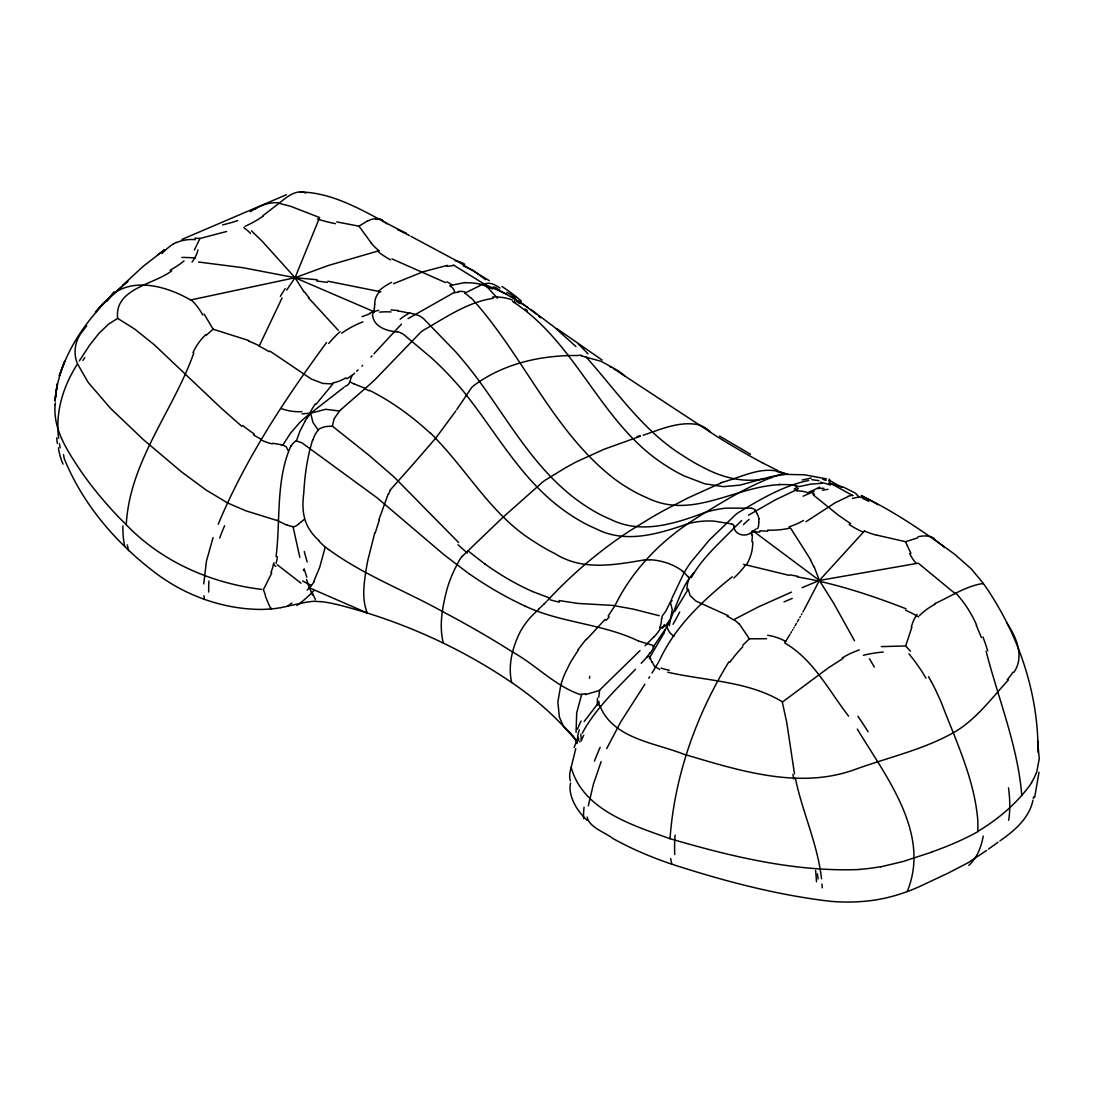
<?xml version="1.0" encoding="UTF-8"?>
<svg xmlns="http://www.w3.org/2000/svg" width="1094" height="1094" viewBox="0 0 1094 1094"><rect width="100%" height="100%" fill="white"/><g stroke="black" fill="none" stroke-linecap="round" stroke-linejoin="round"><path stroke-width="1.5" d="M587.191 817.013C589.01 827.365 605.228 832.438 613.078 838.578C630.8 848.52 649.604 856.424 668.749 863.18C721.479 880.41 775.564 894.892 830.756 901.347A128.107 73.968 0 0 0 838.086 901.825L840.548 901.921A111.793 64.546 0 0 0 851.159 902.017L853.361 901.962A104.368 60.252 0 0 0 862.154 901.47C884.007 899.979 905.271 893.593 924.922 884.02M374.504 308.33L374.627 304.173M1038.028 752.481C1038.548 692.529 1018.076 632.893 983.711 583.977M203.744 583.909L206.41 561.318L213.07 537.51M829.594 482.208L828.76 480.17M860.144 869.484C795.516 872.205 731.681 856.657 670.034 838.701C674.451 776.33 696.126 715.148 728.836 661.952M290.963 445.791C275.606 480.006 280.625 519.978 276.085 556.518M829.567 482.714L852.814 495.596M261.616 589.406C210.978 583.211 161.912 561.851 126.248 524.751C129.694 461.107 173.139 411.194 193.788 353.047M669.2 625.809L672.263 609.659L670.294 602.028L665.863 611.067L661.911 616.401L662.185 618.206M752.412 534.569L751.92 541.79M598.787 697.151L599.58 690.355L600.907 688.851L639.99 650.629M758.839 522.33L758.867 518.857M55.015 400.883L57.216 384.021L55.015 400.883C58.297 359.666 83.486 322.88 112.463 294.833M1038.999 772.296L1034.733 797.129M55.138 404.712C52.827 430.462 68.662 452.725 82.228 473.114C95.342 491.575 110.084 508.888 126.248 524.751M1033.611 796.829L1033.31 798.538M570.316 780.87A56.697 33.244 -0.4 0 1 570.302 770.887L575.772 748.583M588.298 805.936L593.44 784.097L601.153 761.561M577.755 736.153L577.058 743.605M570.521 782.976L570.015 786.709A69.784 40.287 0 0 0 569.988 788.145C570.589 800.822 578.384 811.994 587.287 820.5M539.274 608.729L532.751 614.992A54.372 37.743 -46.3 0 0 520.279 631.717C512.443 647.156 507.753 665.343 511.677 682.547C536.21 699.052 558.569 718.99 577.167 742.005M1032.955 800.247C1029.194 818.312 1014.357 830.838 999.943 840.862M325.342 546.699L319.667 567.389L313.964 581.023M374.832 532.614L367.857 560.155A98.009 32.259 -73.7 0 0 365.724 572.217C363.755 585.659 361.909 600.155 367.379 613.05L309.465 587.847L306.58 579.588M910.44 651.203L905.654 645.952L911.876 627.19M1036.647 772.542L1039.259 758.593L1037.604 741.158M378.934 519.65L388.179 494.064M312.611 440.007C307.209 457.224 304.761 475.275 303.763 493.244C301.219 512.799 304.2 527.527 319.462 541.038M286.683 290.088L295.038 277.712L319.626 217.556L290.717 206.315L279.038 203.279L262.765 215.792M271.763 573.065L263.394 589.666L265.336 594.876M581.611 694.649L576.688 712.878L576.073 732.351M667.299 625.426C676.297 609.112 679.935 589.16 692.092 574.842M218.198 524.313C245.412 458.865 284.741 399.447 326.532 342.545M671.812 598.527L684.215 572.477A154.91 144.572 13 0 1 691.203 561.824L709.227 540.176L735.236 514.987A29.62 14.783 -54.1 0 1 738.505 512.512C760.508 499.233 783.222 485.777 808.657 480.444M671.292 599.731L670.964 600.51M259.551 345.321L282.061 297.951M606.691 748.611L620.722 721.931L644.858 684.256M691.258 577.714C701.774 558.528 718.717 543.745 733.814 528.252M864.561 530.877L819.392 580.449L804.063 609.946M663.949 633.235L649.986 657.029L648.906 656.113L647.019 657.097L649.822 652.968M226.526 231.504L199.928 238.492L194.39 249.993M907.186 891.596C931.213 833.573 886.017 776.808 857.327 729.096M582.213 733.254C595.519 708.597 616.291 689.261 635.491 669.282M674.697 611.532L688.249 589.133L690.04 595.451L695.825 601.03L728.125 615.635M665.015 629.706L653.214 647.005L652.913 645.351L650 644.503M802.955 611.929L803.502 610.944M801.369 614.773L801.888 613.83M615.498 604.544C633.508 568.388 662.554 539.219 696.687 517.954A21.702 2.721 -36.5 0 1 699.504 516.094C726.047 499.808 753.123 482.96 782.921 473.497M659.682 660.024C675.572 625.809 703.401 600.086 732.269 576.798M799.837 617.467L800.329 616.578M614.937 605.529L578.015 603.437L559.061 600.551M659.149 660.967L658.615 661.897M798.839 619.218L797.403 621.734M353.061 374.599L346.784 378.839M614.404 606.459L608.141 616.059M390.079 490.153L414.298 462.885M658.082 662.841L657.549 663.771M796.459 623.361L795.092 625.741M657.002 664.701L651.969 673.083M793.752 628.024L794.189 627.272M352.118 375.639C349.437 379.987 350.928 384.391 344.979 386.497M792.466 630.226L792.89 629.501M80.614 333.861C74.583 342.559 73.353 354.155 77.524 363.905C63.315 385.826 55.138 412.137 58.625 438.352M791.618 631.648L790.798 633.043M304.829 421.751L299.906 431.2L296.392 440.991L301.766 442.714L376.924 497.674L444.191 554.89L469.08 573.789M789.991 634.383L784.726 642.971C813.348 659.436 828.883 690.752 848.588 716.105M1014.029 672.195C1023.779 657.973 1017.598 639.826 1009.147 626.63M79.288 360.965L89.53 345.294L99.116 333.164L108.607 324.139L117.66 318.368L134.849 329.198L154.213 344.706L221.781 408.691L241.815 426.318M373.642 311.886L373.013 313.048A5.648 5.087 -39.1 0 0 372.548 315.619M584.169 721.493L598.5 702.868M649.631 676.817L648.756 678.212M1031.71 782.716C1017.721 802.764 998.59 819.009 977.667 831.467A94.084 53.524 62.6 0 0 977.79 820.185C974.398 779.256 956.224 741.623 941.77 703.716A172.428 109.646 61.4 0 0 931.363 681.658M81.093 333.109L86.713 325.862M456.813 409.512L471.418 387.891A21.702 17.695 76.8 0 1 473.647 385.703C503.773 363.222 541.585 355.03 578.603 355.523M455.883 410.865L436.191 437.559L414.612 462.543M307.469 417.676L310.655 413.231L343.926 387.344M315.961 404.411L332.822 383.926L322.785 383.42L311.27 379.003L269.89 351.078M578.275 650.082L570.63 662.034L564.791 673.849A98.009 74.009 -40 0 0 560.825 684.926L557.844 702.047L559.403 717.09L563.369 726.197L573.27 736.043L576.989 742.306L576.716 739.763M310.696 586.165L307.168 590.172M107.116 301.192L109.92 297.595M753.356 530.713L752.098 531.916A5.648 3.856 -47.8 0 1 749.937 533.407M646.704 657.357L641.221 663.32M669.788 620.572L665.22 626.055L660.407 627.751M692.502 574.336L693.993 572.559M1008.518 679.825C991.629 698.163 976.504 719.045 954.706 731.982C923.705 749.65 888.355 757.349 855.07 769.465C798.62 790.087 738.135 770.272 683.271 754.039C654.991 742.84 614.185 738.819 600.483 707.216M586.521 639.498L601.768 623.006M103.957 302.6L95.506 312.05L103.957 302.6L127.848 281.131L110.412 297.021M653.747 636.968L645.104 645.775M462.174 556.395L503.308 516.983L543.007 481.757A52.307 40.71 -87.8 0 1 544.976 480.334L563.615 468.916A438.899 311.872 -74.3 0 1 576.483 461.805L604.025 449.292L640.441 436.205M605.228 619.382L602.479 622.267M373.943 353.841L401.457 324.125M372.056 355.823L370.921 357.013M547.096 600.975C571.506 574.596 598.924 551.116 628.982 531.397A52.307 13.825 -42.3 0 1 631.074 530.029L649.672 518.611A438.899 178.24 -49.1 0 1 662.239 511.336L688.153 497.866L721.261 482.864M340.685 409.826L365.314 388.356A154.91 63.561 -37.9 0 0 375.242 379.399L419.987 332.986A29.62 19.145 -66.7 0 1 423.104 330.415C445.299 317.821 467.439 302.094 493.23 298.334M546.193 601.905L544.32 603.82M742.703 645.31L749.376 638.828L766.566 638.732M362.634 365.41L361.909 366.134M734.826 527.253L741.65 520.539M206.014 335.461L213.125 329.226L248.68 340.494M358.012 369.922L356.685 371.194M122.692 285.288L143.109 266.403L164.51 249.774L158.206 254.505M354.565 373.204L353.526 374.175M798.305 488.444L797.02 489.497M301.465 521.66L303.941 519.664M301.137 521.947L298.662 523.876M748.487 515.178L775.496 499.78L796.856 489.633M279.038 203.279C286.478 197.385 295.722 188.906 305.992 193.05M114.979 292.563C137.776 277.63 168.941 287.517 190.643 299.975L295.038 277.712L328.309 265.5L379.221 250.663M291.934 603.013L287.353 606.308L280.761 607.635M783.099 701.541L828.295 667.914L842.995 658.438M667.723 672.208C705.999 680.988 748.378 680.988 782.552 701.938M782.319 702.116L786.75 722.437L794.504 773.882M998.07 842.216L988.552 849.067M336.72 221.918L359.01 226.184L367.953 220.591M986.624 850.448L968.299 862.619L948.676 872.834M250.252 211.798L254.916 208.763M484.109 284.426C489.415 281.172 495.541 285.192 500.108 288.023M408.062 318.627L453.791 292.7L458.495 292.248M173.303 244.044L176.243 242.376M171.676 270.861C153.898 284.618 114.077 288.501 117.66 318.368M805.936 521.729L835.242 502.72L847.959 496.662M934.645 603.697C950.454 596.722 966.207 585.769 983.342 583.471M734.279 619.395L758.361 606.924L791.536 592.1M464.868 293.124L479.897 285.657M373.998 311.694L295.038 277.712L242.827 267.674L198.493 262.013M182.014 239.395L286.45 194.705M393.635 283.674L422.968 271.818L447.337 265.363M808.753 492.259L819.803 487.186M947.732 873.285L946.31 873.969M749.951 533.489C743.674 537.058 734.265 534.282 733.896 526.255M945.353 874.407L928.71 882.256M927.767 882.694L925.866 883.583M599.58 690.355L585.522 694.635M802.093 587.656L819.392 580.449L918.249 563.178L955.281 593.714M369.922 313.732L362.032 316.686M301.999 413.805L310.655 413.231L325.656 409.293L339.523 411.057L334.026 418.852L332.426 426.181L368.733 455.063L394.155 477.08L458.659 542.583M877.032 535.171L905.517 541.708L917.565 537.906M723.941 481.825C743.428 476.423 765.294 464.212 785.054 473.893M931.787 852.117L903.029 861.525L880.561 866.872M643.231 435.234C660.858 429.245 679.306 420.971 698.3 424.691A70.317 45.374 -72.3 0 1 710.444 431.898M578.958 738.942L576.634 742.306M450.564 285.452L465.251 282.484M799.741 486.461L810.558 484.163L822.155 483.247M688.714 523.493C659.08 533.64 626.042 544.292 595.943 528.73A171.977 99.294 60 0 1 563.205 509.831C521.92 479.951 497.332 434.386 466.372 395.139M291.264 605.42L300.016 603.423M290.279 605.638L287.353 606.308M770.709 477.531L772.35 477.216M377.936 310.464L378.647 310.354M764.022 478.762C743.51 483.069 722.355 477.49 704.126 467.904A194.376 98.241 54.5 0 1 683.094 455.747C643.026 430.968 616.825 391.201 585.946 356.849M881.367 646.622L905.654 645.952M280.761 607.621A69.866 40.328 0 0 1 271.38 608.961L262.902 609.399A69.784 40.287 0 0 1 260.427 609.426C224.065 609.071 188.332 596.64 158.876 575.444C118.425 545.769 83.24 505.592 64.355 458.865A128.107 73.968 0 0 1 63.534 454.639M645.733 559.704C615.443 564.723 582.897 571.41 554.822 553.55A201.843 116.538 60 0 1 533.598 541.298C492.396 515.712 468.601 472.362 435.549 438.352M299.77 191.956C338.88 192.517 372.343 217.173 406.544 233.323M332.426 426.181L329.745 426.277A19.76 19.2 -31 0 0 318.039 429.737M315.646 601.44L320.829 601.673M767.769 531.151L759.865 530.822M194.964 238.123L199.928 238.492M649.686 559.718C661.405 560.306 673.166 564.025 682.615 571.109M828.705 483.37L843.556 487.172L855.057 492.956M390.955 309.93L398.038 310.532M251.47 230.875L262.314 241.364L295.038 277.712L317.205 279.749M796.35 485.49C744.768 477.654 697.657 522.672 647.279 497.907A170.486 98.433 60 0 1 614.541 479.008C552.292 430.927 523.301 354.688 470.871 297.568M811.775 479.664L819.009 480.663M614.801 605.775L633.33 609.126L659.176 615.69M751.564 508.177L726.266 508.122A375.297 203.785 86.6 0 0 705.726 512.224C675.463 523.493 641.426 534.952 610.247 519.199A168.681 97.393 60 0 1 577.249 500.136C535.322 469.271 509.763 423.009 479.678 381.71A375.297 316.07 61.1 0 0 455.842 352.008L423.857 318.969A20.321 19.911 -29.2 0 0 417.758 315.168L409.183 312.706M906.064 608.797C870.824 595.068 834.435 583.116 797.143 576.894M327.926 281.213L380.835 291.825M397.327 331.933C387.221 331.113 374.257 327.284 372.575 315.619M785.287 473.675L788.09 474.276M581.229 355.851L601.249 361.362L618.192 370.757A196.934 111.533 -86.5 0 1 621.748 373.451L624.647 375.857M281.336 444.725L272.693 443.261M789.266 575.376L743.523 564.272M649.836 644.462L638.759 641.084M829.731 480.457L841.737 487.35M336.952 604.462C399.132 620.175 458.618 646.445 511.677 682.547M862.441 496.32C894.974 511.746 924.922 532.669 954.05 553.81M463.432 265.951L473.114 270.409L485.545 279.599M731.394 523.889L714.15 521.154A315.66 153.42 -79.4 0 0 688.714 523.479M549.885 598.09L532.559 591.553M670.034 838.701C632.988 825.409 582.787 810.203 571.205 767.373M638.089 640.852C602.11 623.58 561.058 623.019 525.052 606.103M826.558 478.898L804.459 474.782L785.136 474.399L771.065 476.642L739.954 485.148L723.38 486.639L704.673 483.78L684.147 475.917A183.518 105.954 60 0 1 662.991 463.706C600.155 422.352 576.087 342.012 512.594 301.52M493.134 286.929L513.113 298.074M453.121 264.83L484.669 284.303L506.577 294.163M277.069 520.498L245.863 510.816L227.812 503.076L206.055 489.989L181.727 472.034L143.861 440.048L110.603 408.459L88.231 382.476L77.524 363.905M353.731 383.789L365.314 388.356M278.191 520.963L286.464 524.97M515.233 302.559C513.428 299.168 516.053 298.935 513.51 298.347M861.251 495.418L876.444 503.705M659.778 669.46L655.634 667.039M375.598 218.868L377.115 219.593M777.82 470.598L763.092 463.172M369.416 390.284C391.461 401.416 411.713 416.021 429.805 432.786M261.179 439.309L253.493 434.892M397.532 229.59L399.036 230.342M399.789 230.711L401.293 231.463M402.031 231.846L403.522 232.598M445.614 282.608L391.939 258.881M404.274 232.967L405.751 233.719M406.503 234.102L407.98 234.854M408.718 235.224L409.457 235.593M410.934 236.345L456.403 260.687L489.319 280.679M933.524 538.822L942.166 545.359M382.066 220.441L387.098 223.791M609.864 366.531L610.712 367.01M613.351 368.487L717.254 436.711A214.684 31.152 36 0 0 763.079 463.159M750.525 454.283L719.51 436.068M518.173 300.577L533.94 312.255M518.706 301.643L519.978 302.423M520.197 302.559L521.893 303.612M850.64 523.698L838.168 515.042L813.02 494.734M300.987 583.157L277.356 564.819M522.399 303.927L525.202 305.718M512.607 651.997C535.677 664.837 554.617 685.5 579.67 694.389A95.26 43.473 -71.9 0 0 581.652 694.499M525.804 306.101L528.019 307.551M602.083 360.022L556.586 328.432M530.74 309.383L554.275 327.092L575.936 346.538M516.094 299.756L516.751 300.276M854.51 640.756L833.929 603.683L819.392 580.449L752.973 530.877M485.175 564.203L467.835 550.72M877.156 504.225L877.853 504.744M512.963 297.308L515.452 299.25M954.912 554.48L971.458 569.058L983.246 583.334M516.942 300.426L518.091 301.342M328.583 549.42C363.55 575.047 404.684 590.486 442.4 611.464A413.641 93.263 20.6 0 1 512.498 651.983M534.296 312.542L536.826 314.621M520.047 302.929L520.976 303.694M538.699 316.18L539.451 316.809M539.834 317.137L540.614 317.78M942.413 545.591L944.546 547.547M684.215 572.477L687.976 576.77M739.147 623.648L749.376 638.828M497.524 298.238L484.669 284.303M338.278 330.32L308.426 297.759M318.45 430.325L313.021 422.544L310.655 413.231M371.44 243.265L359.01 226.184M754.696 509.845L755.475 510.925M599.115 705.534L600.305 706.943M304.392 292.399L295.038 277.712M755.681 511.213L757.185 513.633M204.113 314.005L213.125 329.226M1006.959 623.101L1007.601 624.113M1008.23 625.125L1008.846 626.137M790.812 528.511L810.845 560.019M928.532 676.694L931.309 681.671M910.96 553.455L907.09 545.25M905.517 541.708L906.844 544.675M271.38 608.948L270.847 607.854M976.258 625.221L981.386 637.542M651.709 662.075L650.26 657.822M312.569 595.204L309.465 587.847M814.1 566.624L819.392 580.449M986.118 651.258C998.412 699.162 1017.789 745.807 1021.782 795.42M303.407 569.701L303.722 570.712M128.641 550.679L127.273 544.894M443.33 643.081C438.803 625.358 442.496 606.732 446.954 589.379A54.372 23.261 -70.9 0 1 454.434 569.783L458.4 562.029A33.668 31.576 62.9 0 1 462.092 556.313M299.824 557.325L293.001 526.487A14.454 12.991 5.7 0 1 286.669 524.655M671.743 864.219L670.718 858.64M795.406 778.367C802.408 812.281 817.724 844.185 821.498 878.797M60.197 447.87L59.391 443.754M287.982 450.427L286.382 446.885L282.826 445.053L290.648 433.033L299.482 422.804A106.173 105.913 -19.5 0 1 310.682 413.258M204.373 599.43L203.99 595.765M821.991 884.048L822.25 887.836M374.175 308.303A30.29 15.658 10 0 1 374.039 311.927M373.369 311.38A25.381 22.482 -44 0 1 369.758 313.199M341.697 333.191A57.681 33.75 -27.1 0 1 362.934 321.855M328.733 343.475A85.92 61.373 -28 0 1 340.111 331.66M258.963 346.046A115.704 83.103 11.5 0 1 269.206 351.721M248.406 340.986A112.504 82.624 10.6 0 1 259.223 345.745M190.93 299.633A80.026 66.529 -55.4 0 1 202.746 314.99M184.065 260.933A100.087 48.464 -7 0 1 170.117 270.191M197.932 249.938A90.802 45.456 -5.7 0 1 192.038 262.095M181.877 257.391A149.509 61.25 15.8 0 1 195.621 257.993M237.754 220.591A86.166 33.23 -10.8 0 1 222.684 224.899M263.285 215.983A83.076 44.471 -7.7 0 1 245.001 226.308M243.771 227.579A145.803 76.58 -82.3 0 1 250.567 233.432M255.066 209.159A91.308 58.652 79.4 0 1 278.997 202.759M335.448 223.682A80.45 33.777 5.4 0 1 317.397 219.005M379.016 250.758A98.364 59.869 -2.2 0 1 371.317 243.306M390.49 259.839A104.108 63.055 -1.8 0 1 377.731 251.36M378.743 290.99A76.32 44.129 3.7 0 1 391.638 282.361M374.804 304.173A51.186 27.405 -0.5 0 1 379.645 291.537M524.929 309A107.622 36.211 28.5 0 1 527.472 310.696M510.31 296.433A11.131 0.766 32.2 0 1 512.635 297.349M455.282 260.782A68.553 38.687 -51.6 0 1 464.69 264.242M446.749 266.43A72.272 35.022 -37.3 0 1 452.506 265.76M577.618 343.325A190.588 116.593 55.1 0 1 587.97 353.868M492.56 297.076A55.302 35.295 45.5 0 1 496.867 296.72M496.922 297.13A43.104 25.545 39.1 0 1 512.457 300.029M124.702 546.33A119.697 82.132 -48.6 0 1 122.925 525.899M82.925 360.432A220.236 49.832 -46.5 0 1 84.73 357.547M55.124 404.712A106.897 64.888 5.7 0 1 55.438 402.838M219.689 537.988A156.278 86.385 -61.8 0 1 224.612 525.722M298.73 523.944A14.619 13.757 22.1 0 1 293.206 527.076M277.192 520.224A42.734 35.309 14.5 0 1 278.327 520.689M272.515 443.904A49.955 47.288 -10.6 0 1 260.878 439.829M325.109 546.959A91.431 89.817 73.6 0 1 319.202 541.284M328.487 549.544A95.26 92.689 67.4 0 1 325.233 546.822M375.31 532.792A132.648 42.078 -73.7 0 1 379.372 519.978M281.308 444.889A21.689 21.292 26.8 0 1 282.785 445.217M301.876 411.672A45.62 39.22 -2.3 0 1 280.926 408.472M312.925 440.075A24.834 23.986 -34 0 1 318.217 430.133M429.942 432.622A222.068 213.521 67 0 1 435.699 438.202M466.427 395.084A315.66 296.474 62.3 0 0 431.651 358.053L404.37 335.092A18.748 18.448 -12.5 0 0 397.396 331.646M446.817 281.746A38.071 22.003 6.7 0 1 451.918 284.823M449.784 285.821A13.566 6.933 10.5 0 1 454.338 292.7M365.068 388.89A121.776 116.702 -1.8 0 1 369.157 390.79M176.38 242.622A99.786 58.05 58.1 0 1 195.457 239.627M161.994 253.548A172.428 101.92 65.2 0 1 173.249 243.948M353.772 383.679A10.311 10.256 84.3 0 1 350.531 382.025M110.043 297.677A183.231 81.12 36.6 0 1 113.967 291.797M291.223 445.942A15.179 15.015 -1 0 1 296.214 440.718M339.441 410.988A57.613 57.148 -30.1 0 1 340.603 409.744M388.534 494.201A37.469 35.473 -30.7 0 1 390.421 490.331M374.066 311.722A12.143 6.29 4.5 0 1 377.977 310.518M379.618 312.146A42.297 22.933 5.7 0 1 391.037 311.94M397.984 311.024A60.143 43.076 8.3 0 1 408.992 313.199M367.967 220.879A42.502 24.779 -76.5 0 1 382.244 219.853M273.951 562.685A70.878 62.399 80.7 0 1 270.929 572.627M277.37 556.805A76.334 68.867 76.9 0 1 276.112 563.396M273.377 564.586A68.17 50.967 23 0 1 275.77 566.309M502.05 286.546A34.625 5.552 32.6 0 1 521.4 301.206M494.953 287.093A46.044 1.846 34.9 0 1 500.054 290.607M516.696 301.602A22.605 5.607 48 0 1 519.541 303.517M506.891 292.344A64.45 28.649 32.5 0 1 516.149 297.677M579.246 355.126A30.837 10.352 -17.7 0 1 581.803 355.55M254.218 433.949A152.736 141.044 -1 0 1 242.636 425.457M458.222 291.578A16.629 13.237 39.2 0 1 464.936 291.948M464.772 293.288A14.181 9.682 28.8 0 1 470.311 297.787M346.032 377.758A35.979 30.618 -20.9 0 1 332.685 382.996M193.009 352.637A48.751 37.716 -70.4 0 1 205.617 334.791M400.144 319.188A38.946 23.74 -61.7 0 1 408.144 313.91M645.692 559.923A222.068 105.776 -74.5 0 1 649.645 559.896M559.458 602.124A202.349 115.827 59.3 0 1 550.241 599.84M777.178 471.664A70.317 34.365 -49.2 0 1 785.848 474.29M743.455 524.696A38.946 21.183 -58.4 0 1 749.103 519.431M729.753 662.403A48.751 16.082 -53 0 1 742.799 646.745M674.752 854.592A119.697 53.1 -69.2 0 1 675.094 835.119M751.469 508.354A20.321 9.942 -53.2 0 1 754.874 509.626M687.018 589.543A35.979 24.013 -33.6 0 1 689.535 577.659M751.592 534.816A25.381 18.174 -49.4 0 1 751.988 531.014M797.225 487.158A16.629 2.899 -22.7 0 1 794.162 489.141M795.16 486.119A14.181 3.432 -11.2 0 1 799.358 486.584M669.364 670.253A152.736 75.445 -37.8 0 1 661.077 668.078M655.47 667.19A49.955 25.641 -43.5 0 1 652.188 661.72M793.847 778.955A220.236 180.045 -83.3 0 1 792.918 774.429M782.88 473.346A30.837 16.807 70.8 0 1 785.246 473.456M822.715 479.254A22.605 4.499 10.1 0 1 826.025 480.471M829.58 479.104A64.45 7.179 4.2 0 1 829.115 480.198M858.722 496.662A34.625 3.309 37.9 0 1 855.781 493.476M862.51 498.303A46.044 4.308 30.5 0 1 868.814 501.38M600.278 706.232A42.734 5.702 86.8 0 1 600.456 706.396M574.186 747.544A70.878 45.36 -83 0 1 578.152 737.506M581.256 740.638A76.334 45.592 -81.6 0 1 583.786 735.209M579.341 741.267A68.17 11.788 78 0 1 579.984 741.978M917.989 536.757A42.502 22.96 -44.1 0 1 933.989 538.289M753.492 531.985A30.29 13.566 4.1 0 1 759.838 532.081M756.2 528.84A12.143 6.304 4.7 0 1 753.438 530.754M758.634 522.33A42.297 21.442 2.7 0 1 757.636 528.648M756.993 513.688A60.143 28.964 -12.3 0 1 758.949 518.829M609.208 616.838A37.469 21.771 -48.8 0 1 606.09 620.366M672.058 600.086A57.613 13.087 -63.7 0 1 671.36 601.7M682.382 571.355A121.776 56.177 -44.1 0 1 684.106 572.6M653.938 646.745A15.179 6.085 -52.1 0 1 650.109 653.159M983 583.526A26.543 5.634 51.3 0 1 983.356 583.991M977.94 831.631A257.199 148.497 0 0 1 931.65 851.966M983.205 836.076A101.988 57.654 62.9 0 1 968.833 865.368M1008.518 787.885A96.792 43.596 67.9 0 1 1008.641 820.268M857.928 716.242A183.231 44.758 53.3 0 1 868.144 731.79M689.247 577.673A10.311 4.226 -63.8 0 1 688.235 576.401M908.936 653.87A99.786 55.37 60.4 0 1 926.003 678.239M731.448 523.794A18.748 8.301 -51.5 0 1 734.101 526.05M955.732 593.03A91.308 69.688 69.5 0 1 976.573 625.057M982.959 636.968A202.24 149.386 69 0 1 987.704 650.848M810.339 491.562A38.071 18.913 -0.3 0 1 814.401 494.31M796.541 490.919A13.566 5.976 4.5 0 1 807.823 492.724M660.858 627.86A24.834 13.443 -52.3 0 1 653.815 637.077M661.46 618.725A19.76 10.243 -52.3 0 1 659.614 627.847M674.068 636.188A45.62 24.806 -29 0 1 667.121 626.712M649.398 658.123A21.689 6.879 -71.6 0 1 649.535 658.916M577.96 649.918A132.648 101.195 -39.7 0 1 586.234 639.306M585.741 693.76A91.431 41.093 -68.7 0 1 581.776 694.116M597.502 705.22A14.619 3.952 -80.3 0 1 597.502 698.109M599.197 704.509A14.454 1.873 -83.8 0 1 598.869 701.268M594.425 761.192A156.278 93.934 -58.1 0 1 600.182 747.284M880.479 866.721A106.897 54.618 -2.6 0 1 860.116 869.32M1036.428 772.528A123.636 66.857 -6.2 0 1 1031.382 782.675M1013.003 672.167A126.959 60.963 -12.3 0 1 1007.246 679.716M779.926 484.273A55.302 1.053 -12.1 0 1 778.6 484.56M811.201 478.01A43.104 3.364 -7.1 0 1 802.175 479.938M852.486 498.508A68.553 39.89 -68.5 0 1 862.236 497.1M847.932 496.266A72.272 43.322 -84.9 0 1 852.814 495.363M803.516 520.498A76.32 40.738 -0.1 0 1 788.924 526.925M790.36 527.964A51.186 29.798 3.5 0 1 767.769 530.111M876.882 535.335A98.364 59.185 -2.8 0 1 864.369 531.055M863.029 532.067A104.108 62.139 -2.5 0 1 849.176 524.491M916.184 563.396A80.45 39.931 11.9 0 1 909.675 553.414M911.343 627.04A86.166 60.102 16.9 0 1 916.936 614.39M919.48 615.566A83.076 55.261 3.5 0 1 935.165 604.12M905.572 610.178A145.803 133.755 65.8 0 1 918.632 616.879M842.257 657.904A100.087 65.79 8.1 0 1 859.296 649.904M863.385 655.292A90.802 58.365 6.6 0 1 883.255 652.051M874.338 667.067A149.509 11.036 57.5 0 1 869.498 658.766M767.646 635.258A80.026 63.985 -55.7 0 1 785.656 641.426M727.045 616.168A115.704 51.787 -12.5 0 1 733.39 619.778M733.8 619.614A112.504 51.432 -14 0 1 738.751 623.799M752.754 541.749A57.681 48.286 -6.4 0 1 746.135 565.352M745.465 565.147A85.92 68.525 -22 0 1 733.855 578.015M467.37 552.962A202.349 115.198 59.6 0 1 458.017 544.771M532.546 591.512A281.404 162.473 60 0 1 485.175 564.162M525.038 606.035A333.697 166.028 53.9 0 1 469.08 573.735M544.115 603.861A33.668 4.526 -42.9 0 1 539.151 608.647M721.137 482.686A139.758 96.245 41.8 0 1 723.818 481.647M639.84 435.74A139.758 12.54 -14.6 0 1 637.077 436.684M311.147 585.317A128.996 110.726 -11.7 0 1 302.696 580.982M315.373 599.389A66.679 10.325 76.4 0 1 312.337 592.88M300.084 603.519A53.155 30.687 0 0 1 315.605 601.194M314.375 581.311A86.358 69.77 36.3 0 1 310.833 586.275M306.812 577.194A79.288 12.923 76.1 0 1 304.146 568.798M307.182 561.96A127.902 28.827 77.5 0 1 304.269 551.485M313.718 590.787A79.206 37.907 -27.1 0 1 296.939 605.57M309.971 412.889A79.958 79.397 -47.9 0 1 315.263 403.946M304.665 421.655A81.284 81.243 86.8 0 1 307.318 417.58M484.505 285.89A115.198 84.142 82.2 0 1 492.751 288.994M465.319 282.772A88.997 67.965 58.8 0 1 484.669 285.165M479.787 285.096A105.749 55.097 77.7 0 1 484.163 284.7M280.365 296.365A245.658 179.744 60.5 0 1 285.219 288.597M309.028 297.677A169.296 93.961 17.3 0 1 304.98 292.358M316.754 281.008A213.248 146.746 -7.2 0 1 327.393 282.43M797.923 576.333A169.296 60.416 0.3 0 1 790.114 574.842M784.015 601.919A245.658 20.184 -23.9 0 1 792.206 598.432M810.435 560.155A213.248 137.133 -11 0 1 813.786 566.706M589.502 678.376A128.996 4.595 -82.5 0 1 589.721 676.365M577.591 736.139A79.288 48.806 0.3 0 1 579.369 729.985M577.55 729.178A127.902 76.963 -4.4 0 1 581.092 721.042M581.406 740.597A86.358 28.526 81.6 0 1 580.791 734.197M669.323 620.722A106.173 40.574 -57.2 0 1 663.579 633.276M679.702 612.025A79.958 17.682 -61.5 0 1 673.042 624.318M664.414 624.496A81.284 29.046 -61 0 1 662.335 628.38M822.387 490.29A115.198 30.591 -34.3 0 1 828.076 489.346M820.596 482.18A36.006 9.422 23.8 0 1 830.36 485.025M803.064 496.184A88.997 3.419 -25.5 0 1 814.168 491.384M817.724 488.498A105.749 44.622 -20.7 0 1 824.001 488.321M63.028 464.116A89.011 68.156 17.1 0 1 58.379 447.815M320.87 601.563A79.698 46.016 0 0 1 336.897 604.531M815.604 870.441A89.011 10.653 80.8 0 1 816.493 881.764M57.326 443.316A128.23 86.289 34.6 0 1 56.738 437.873M208.694 592.032A85.701 41.025 -72.6 0 1 208.94 580.996M270.943 609.03A56.697 10.844 74.6 0 1 265.254 595.765M583.635 818.64A85.701 55.575 -45.5 0 1 584.059 807.208M817.45 873.901A128.23 35.883 69.8 0 1 818.08 879.002M61.852 368.678L59.24 375.912L64.696 361.28L61.852 368.678"/></g></svg>
